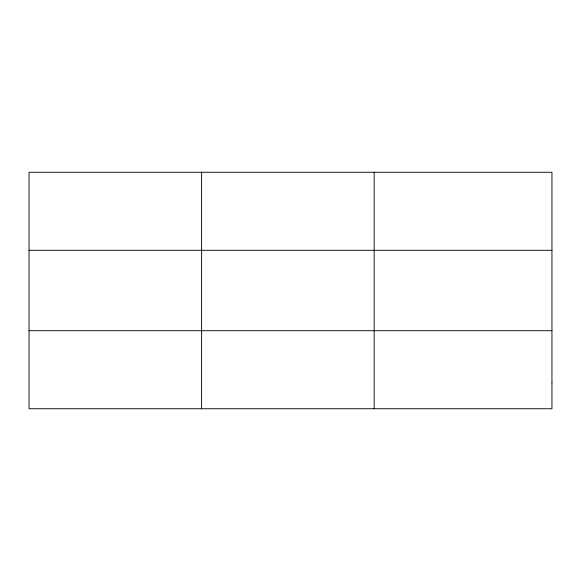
<?xml version="1.0" encoding="UTF-8"?>
<svg xmlns="http://www.w3.org/2000/svg" width="581" height="581" viewBox="0 0 581 581"><rect width="100%" height="100%" fill="white"/><g stroke="black" fill="none" stroke-linecap="round" stroke-linejoin="round"><path stroke-width="0.87" d="M201.607 172.252L201.607 408.748M374.164 172.252L374.164 408.748M29.05 250.295L551.95 250.295M29.05 330.705L551.95 330.705M551.95 382.734L551.95 408.748L29.05 408.748L29.05 172.252L551.95 172.252L551.95 382.734"/></g></svg>
